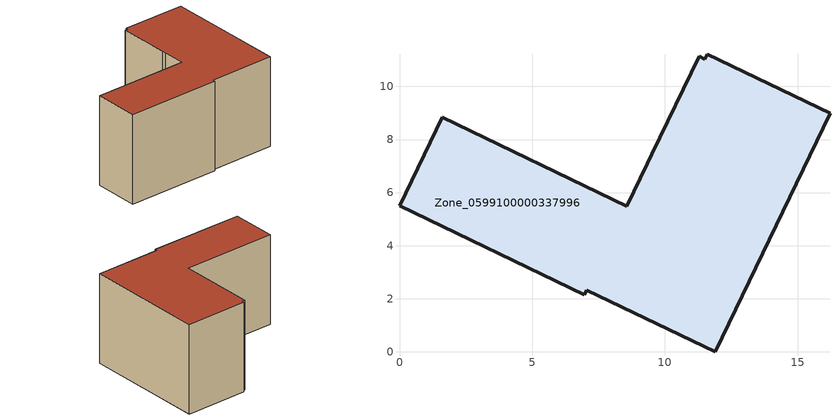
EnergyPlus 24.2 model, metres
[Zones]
Zone_0599100000337996
 floor ground (C_G): 11.49,11.03 11.6,11.22 16.22,8.99 11.89,0 7.05,2.33 6.97,2.16 0,5.51 1.61,8.83 8.57,5.49 9.34,7.09 9.51,7.44 11.29,11.13 z4.21
 wall outside (C_F): 8.57,5.49 1.61,8.83 0,5.51 6.97,2.16 7.05,2.33 11.89,0 16.22,8.99 11.6,11.22 11.49,11.03 11.29,11.13 9.51,7.44 9.34,7.09 8.57,5.49 z4.21:11.53
 roof outside (C_R): 11.49,11.03 11.29,11.13 9.51,7.44 9.34,7.09 8.57,5.49 1.61,8.83 0,5.51 6.97,2.16 7.05,2.33 11.89,0 16.22,8.99 11.6,11.22 z11.53
[BUILDING]
Pand.0599100000337996: North Axis=0; Terrain=City; Loads Convergence Tolerance Value=0.04; Temperature Convergence Tolerance Value=0.4; Solar Distribution=FullExterior; Maximum Number of Warmup Days=25; Minimum Number of Warmup Days=1
[Site:Location]
Rotterdam.The.Hague.AP_ZH_NLD Design_Conditions: Latitude=51.96; Longitude=4.45; Time Zone=1; Elevation=-4.5
[SITE:GROUNDTEMPERATURE:BUILDINGSURFACE]
18, 18, 18, 18, 18, 18, 18, 18, 18, 18, 18, 18
[MATERIAL] Thermal Absorptance=0.9; Solar Absorptance=0.7; Visible Absorptance=0.7
Name | Roughness | Thickness | Conductivity | Density | Specific Heat
G.TC.1975-1991 | MediumSmooth | 0.15 | 0.288461 | 540 | 1210
F.TC.1975-1991 | Rough | 0.3 | 0.230769 | 1920 | 840
R.TC.1975-1991 | MediumRough | 0.2 | 0.153846 | 1500 | 1000
[CONSTRUCTION]
C_G: G.TC.1975-1991
C_F: F.TC.1975-1991
C_R: R.TC.1975-1991
[ZONE]
Zone_0599100000337996: Type=1; Multiplier=1; Ceiling Height=Autocalculate; Volume=Autocalculate; Floor Area=autocalculate; Part of Total Floor Area=Yes
[ZONEINFILTRATION:DESIGNFLOWRATE]
Infil_Zone_0599100000337996: Zone or ZoneList or Space or SpaceList=Zone_0599100000337996; Schedule=AlwaysOn; Design Flow Rate Calculation Method=Flow/Area; Flow Rate per Floor Area=0.003; Constant Term Coefficient=1; Temperature Term Coefficient=0; Velocity Term Coefficient=0; Velocity Squared Term Coefficient=0
[HVACTEMPLATE:ZONE:IDEALLOADSAIRSYSTEM]
Zone_0599100000337996: Maximum Heating Supply Air Temperature=50; Minimum Cooling Supply Air Temperature=13; Maximum Heating Supply Air Humidity Ratio=0.0156; Minimum Cooling Supply Air Humidity Ratio=0.0077; Heating Limit=NoLimit; Cooling Limit=NoLimit; Dehumidification Control Type=ConstantSensibleHeatRatio; Cooling Sensible Heat Ratio=0.7; Dehumidification Setpoint=60; Humidification Control Type=None; Humidification Setpoint=30; Outdoor Air Method=None; Outdoor Air Flow Rate per Person=0.00944; Outdoor Air Flow Rate per Zone Floor Area=0; Outdoor Air Flow Rate per Zone=0; Demand Controlled Ventilation Type=None; Outdoor Air Economizer Type=NoEconomizer; Heat Recovery Type=None; Sensible Heat Recovery Effectiveness=0.7; Latent Heat Recovery Effectiveness=0.65
[ZONECONTROL:THERMOSTAT]
ThermostatControl_Zone_0599100000337996: Zone or ZoneList=Zone_0599100000337996; Control Type Schedule=DualSetpointControlType; Control 1=Thermostat_Zone_0599100000337996; Temperature Difference Between Cutout And Setpoint=0
[THERMOSTATSETPOINT:DUALSETPOINT]
Thermostat_Zone_0599100000337996: Heating Setpoint Temperature Schedule=HeatingSetpoint_Zone_0599100000337996; Cooling Setpoint Temperature Schedule=CoolingSetpoint_Zone_0599100000337996
[SCHEDULE:COMPACT]
HeatingSetpoint_Zone_0599100000337996: Through: 12/31, For: AllDays, Until: 24:00, 21
CoolingSetpoint_Zone_0599100000337996: Through: 12/31, For: AllDays, Until: 24:00, 24
DualSetpointControlType: Through: 12/31, For: AllDays, Until: 24:00, 4
AlwaysOn: Through: 12/31, For: AllDays, Until: 24:00, 1
